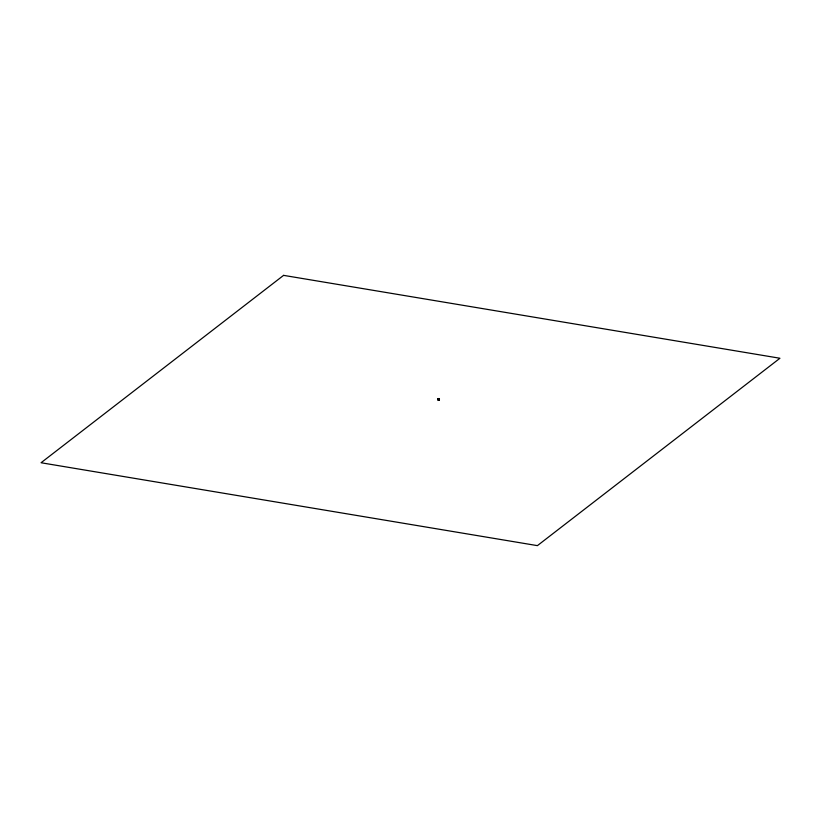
<?xml version="1.0" encoding="UTF-8"?>
<svg xmlns="http://www.w3.org/2000/svg" width="821" height="821" viewBox="0 0 821 821"><rect width="100%" height="100%" fill="white"/><g stroke="black" fill="none" stroke-linecap="round" stroke-linejoin="round"><path stroke-width="1.23" d="M438.855 398.503L439.03 399.591L438.404 399.478M438.876 399.232L437.737 399.488L439.03 399.591M438.106 399.222L438.198 398.647L438.106 399.499M438.373 398.524L438.989 399.365L438.835 398.554L437.665 399.54L438.24 399.499M438.004 398.832L439.44 399.098M437.993 399.529L438.455 398.698M438.096 399.129L438.825 398.637M437.624 399.15L437.644 399.765L438.281 399.283M438.014 398.749L439.04 399.263M439.409 399.817L439.327 399.027M438.66 399.027L439.286 399.735M438.322 399.129L438.753 399.293M438.116 399.56L438.075 398.544M437.737 399.283L438.948 399.704M437.644 399.765L439.43 400.063M439.276 398.832L439.451 399.509M439.338 399.406L439.266 398.924M439.297 398.749L439.399 399.776M283.594 275.363L41.05 462.746L537.406 545.637L779.95 358.254L283.594 275.363"/></g></svg>
